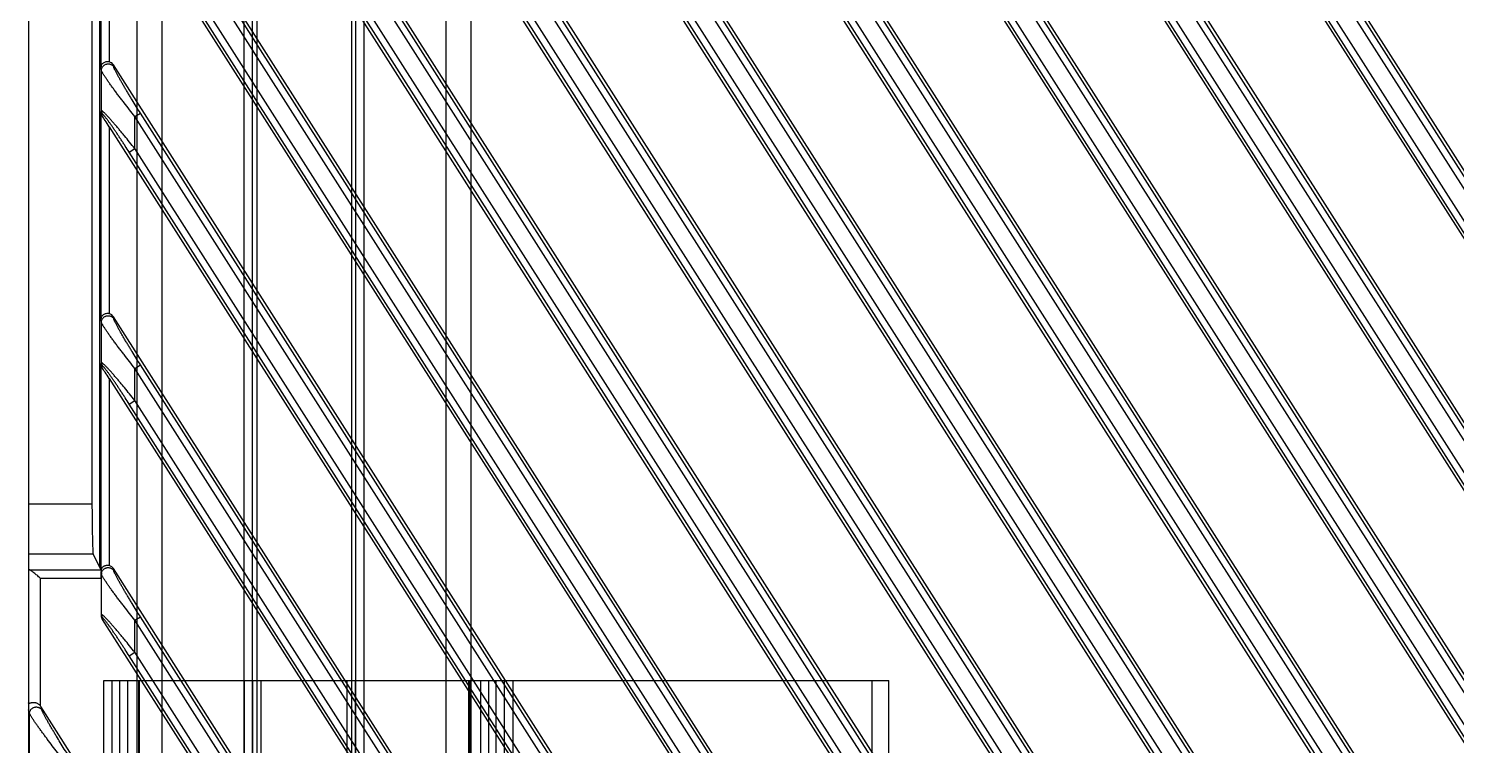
# Model space of a CAD drawing. Header units: millimetres. Extents: x 620 to 19791, y 2539 to 6969.
# Drawn here: x 14027 to 14112.4, y 3883.5 to 3926.4 of the extents above; entities that cross this region are included whole.
import ezdxf

# ---------------------------------------------------------------- set-up
doc = ezdxf.new("R2010")
doc.units = ezdxf.units.MM
doc.layers.add('02___PRT_ALL_AXES', color=7, linetype='Continuous')

# ---------------------------------------------------------------- blocks, each defined once
blk = doc.blocks.new('DTGFH')
at = {"color": 7, "linetype": 'Continuous'}
for p, q in [((8801.048, 4441.2), (8801.048, 4104.2)), ((8962.242, 4104.4), (8801.783, 4356.27)), ((8960.687, 4105.752), (8803.1, 4353.114)), ((8961.023, 4105.966), (8803.436, 4353.328)), ((8801.748, 4352.23), (8959.633, 4104.4)), ((8959.13, 4105.537), (8802.764, 4350.984)), ((8959.466, 4105.752), (8803.1, 4351.198)), ((8952.638, 4104.4), (8801.783, 4341.195)), ((8951.083, 4105.752), (8803.1, 4338.038)), ((8951.419, 4105.966), (8803.436, 4338.252)), ((8949.526, 4105.537), (8802.764, 4335.908)), ((8949.862, 4105.752), (8803.1, 4336.122)), ((8805.883, 4330.665), (8950.029, 4104.4)), ((8943.033, 4104.4), (8806.131, 4319.294)), ((8941.815, 4105.966), (8807.745, 4316.412)), ((8805.883, 4315.589), (8937.791, 4108.534)), ((8941.479, 4105.752), (8807.409, 4316.198)), ((8939.922, 4105.537), (8807.073, 4314.068)), ((8940.258, 4105.752), (8807.409, 4314.282)), ((8930.715, 4108.661), (8806.131, 4304.219)), ((8929.129, 4110.061), (8807.409, 4301.123)), ((8929.465, 4110.275), (8807.745, 4301.337)), ((8805.883, 4300.514), (8928.187, 4108.534)), ((8807.409, 4299.207), (8927.908, 4110.061)), ((8807.073, 4298.993), (8927.572, 4109.847)), ((8802.348, 4290.987), (8918.583, 4108.534)), ((8921.111, 4108.661), (8804.868, 4291.125)), ((8919.861, 4110.275), (8805.501, 4289.785)), ((8803.608, 4289.357), (8917.968, 4109.847)), ((8803.944, 4289.571), (8918.304, 4110.061)), ((8919.525, 4110.061), (8805.165, 4289.571)), ((8911.507, 4108.661), (8801.783, 4280.893)), ((8910.257, 4110.275), (8803.436, 4277.951)), ((8909.921, 4110.061), (8803.1, 4277.737)), ((8801.748, 4276.853), (8908.979, 4108.534)), ((8802.764, 4275.607), (8908.364, 4109.847)), ((8803.1, 4275.821), (8908.7, 4110.061)), ((8901.903, 4108.661), (8801.783, 4265.818)), ((8900.317, 4110.061), (8803.1, 4262.661)), ((8900.653, 4110.275), (8803.436, 4262.875)), ((8801.748, 4261.777), (8899.375, 4108.534)), ((8803.1, 4260.745), (8899.096, 4110.061)), ((8802.764, 4260.531), (8898.76, 4109.847)), ((8895.013, 4104.4), (8801.783, 4250.742)), ((8893.458, 4105.752), (8803.1, 4247.586)), ((8893.794, 4105.966), (8803.436, 4247.8)), ((8801.748, 4246.702), (8892.405, 4104.4)), ((8891.901, 4105.537), (8802.764, 4245.456)), ((8892.238, 4105.752), (8803.1, 4245.67)), ((8805.883, 4238.775), (8805.883, 4229.019)), ((8805.296, 4238.102), (8805.296, 4198.799)), ((8805.383, 4238.275), (8805.383, 4228.722)), ((8804.846, 4234.353), (8804.846, 4202.547)), ((8805.41, 4228.51), (8805.383, 4228.722)), ((8805.41, 4226.087), (8805.41, 4228.51)), ((8806.146, 4228.724), (8806.131, 4228.842)), ((8885.409, 4104.4), (8806.131, 4228.842)), ((8805.383, 4225.96), (8805.41, 4226.087)), ((8805.383, 4225.96), (8805.383, 4213.647)), ((8805.452, 4225.773), (8805.474, 4225.873)), ((8807.409, 4225.746), (8807.745, 4225.96)), ((8807.409, 4223.83), (8807.409, 4225.746)), ((8883.854, 4105.752), (8807.409, 4225.746)), ((8884.19, 4105.966), (8807.745, 4225.96)), ((8805.883, 4225.137), (8805.883, 4213.943)), ((8805.883, 4225.137), (8882.8, 4104.4)), ((8807.073, 4223.616), (8807.409, 4223.83)), ((8882.297, 4105.537), (8807.073, 4223.616)), ((8882.633, 4105.752), (8807.409, 4223.83)), ((8805.41, 4213.435), (8805.383, 4213.647)), ((8806.146, 4213.649), (8806.131, 4213.767)), ((8875.805, 4104.4), (8806.131, 4213.767)), ((8805.41, 4211.011), (8805.41, 4213.435)), ((8805.383, 4210.885), (8805.41, 4211.011)), ((8805.383, 4210.885), (8805.383, 4198.625)), ((8805.452, 4210.697), (8805.474, 4210.797)), ((8807.409, 4210.671), (8807.745, 4210.885)), ((8807.409, 4208.755), (8807.409, 4210.671)), ((8874.25, 4105.752), (8807.409, 4210.671)), ((8874.586, 4105.966), (8807.745, 4210.885)), ((8805.883, 4210.062), (8805.883, 4198.868)), ((8805.883, 4210.062), (8873.196, 4104.4)), ((8807.073, 4208.54), (8807.409, 4208.755)), ((8872.693, 4105.537), (8807.073, 4208.54)), ((8873.029, 4105.752), (8807.409, 4208.755)), ((8804.846, 4202.547), (8801.048, 4202.547)), ((8804.92, 4199.551), (8801.048, 4199.551)), ((8804.92, 4199.551), (8805.383, 4198.625)), ((8801.086, 4198.624), (8805.383, 4198.624)), ((8805.383, 4198.624), (8805.383, 4198.625)), ((8805.391, 4198.509), (8805.41, 4198.36)), ((8805.41, 4195.936), (8805.41, 4198.36)), ((8806.146, 4198.574), (8806.131, 4198.691)), ((8866.201, 4104.4), (8806.131, 4198.691)), ((8801.748, 4198.125), (8801.748, 4190.488)), ((8801.748, 4198.125), (8805.396, 4198.125)), ((8805.396, 4198.125), (8805.396, 4195.869)), ((8805.41, 4195.936), (8805.396, 4195.869)), ((8805.474, 4195.722), (8805.459, 4195.652)), ((8807.409, 4195.595), (8807.745, 4195.809)), ((8864.982, 4105.966), (8807.745, 4195.809)), ((8805.459, 4195.652), (8863.592, 4104.4)), ((8807.409, 4193.679), (8807.409, 4195.595)), ((8864.646, 4105.752), (8807.409, 4195.595)), ((8807.073, 4193.465), (8807.409, 4193.679)), ((8863.089, 4105.537), (8807.073, 4193.465)), ((8863.425, 4105.752), (8807.409, 4193.679)), ((8801.107, 4190.024), (8801.048, 4190.227)), ((8801.107, 4187.632), (8801.107, 4190.024)), ((8836.786, 4135.497), (8801.783, 4190.441)), ((8801.842, 4190.238), (8801.783, 4190.441))]:
    blk.add_line(p, q, dxfattribs=at)
for centre in [(8805.806, 4226.088), (8805.806, 4211.013), (8805.806, 4195.937)]:
    blk.add_arc(centre, 0.396, 180.20796, 212.97411, dxfattribs=at)
for centre, major_axis, ratio, start_param, end_param in [((8805.796, 4228.621), (-0.052, 0.405), 0.97951, -1.123245, -0.349373), ((8805.883, 4225.056), (-0.499, 0.789), 0.046753, -1.496981, -0.460321), ((8805.796, 4213.545), (-0.052, 0.405), 0.97951, -1.123245, -0.349373), ((8805.883, 4209.98), (-0.499, 0.789), 0.046753, -1.496981, -0.460321), ((8804.924, 4202.547), (0, 3), 0.026186, -4.712389, -3.193953), ((8801.748, 4198.636), (0.7, 0), 0.052408, 3.141593, 3.470593), ((8805.382, 4198.125), (0, 0.5), 0.026186, -1.570796, -0.696436), ((8805.796, 4198.47), (-0.052, 0.405), 0.97951, -1.123245, -0.349373), ((8805.796, 4195.87), (0.085, 0.394), 0.992337, -4.49891, -3.92942), ((8801.45, 4190.216), (-0.117, 0.402), 0.954439, -1.274405, -1.134443)]:
    blk.add_ellipse(centre, major_axis=major_axis, ratio=ratio, start_param=start_param, end_param=end_param, dxfattribs=at)
for points, knots in [([(8805.883, 4229.019), (8805.848, 4229.027), (8805.779, 4229.035), (8805.679, 4229.025), (8805.59, 4228.996), (8805.516, 4228.954), (8805.458, 4228.903), (8805.416, 4228.846), (8805.39, 4228.785), (8805.384, 4228.743), (8805.383, 4228.722)], [0, 0, 0, 0, 0.160899, 0.314742, 0.456494, 0.584742, 0.700638, 0.806545, 0.905309, 1, 1, 1, 1]), ([(8805.41, 4228.51), (8805.41, 4228.531), (8805.414, 4228.573), (8805.429, 4228.634), (8805.455, 4228.692), (8805.489, 4228.746), (8805.532, 4228.793), (8805.582, 4228.833), (8805.637, 4228.865), (8805.697, 4228.888), (8805.76, 4228.901), (8805.825, 4228.904), (8805.888, 4228.897), (8805.95, 4228.88), (8806.008, 4228.853), (8806.062, 4228.818), (8806.108, 4228.775), (8806.134, 4228.742), (8806.146, 4228.724)], [0, 0, 0, 0, 0.061771, 0.123674, 0.185724, 0.247974, 0.310429, 0.373081, 0.435901, 0.498841, 0.561846, 0.62485, 0.687789, 0.750605, 0.813254, 0.8757, 0.937956, 1, 1, 1, 1]), ([(8807.409, 4225.746), (8807.3, 4225.884), (8807.083, 4226.158), (8806.816, 4226.502), (8806.606, 4226.776), (8806.454, 4226.977), (8806.305, 4227.176), (8806.161, 4227.37), (8806.023, 4227.559), (8805.892, 4227.741), (8805.771, 4227.914), (8805.677, 4228.051), (8805.609, 4228.153), (8805.563, 4228.224), (8805.523, 4228.289), (8805.487, 4228.348), (8805.457, 4228.4), (8805.437, 4228.439), (8805.425, 4228.466), (8805.418, 4228.483), (8805.413, 4228.497), (8805.411, 4228.506), (8805.41, 4228.51)], [0, 0, 0, 0, 0.154445, 0.30727, 0.382534, 0.456692, 0.529432, 0.600377, 0.669045, 0.734822, 0.796897, 0.854183, 0.880595, 0.905226, 0.927827, 0.94811, 0.965769, 0.980485, 0.986646, 0.991965, 0.996419, 1, 1, 1, 1]), ([(8807.745, 4225.96), (8807.661, 4226.093), (8807.493, 4226.358), (8807.286, 4226.691), (8807.124, 4226.956), (8807.005, 4227.152), (8806.888, 4227.346), (8806.774, 4227.537), (8806.664, 4227.725), (8806.559, 4227.907), (8806.46, 4228.083), (8806.382, 4228.224), (8806.324, 4228.332), (8806.285, 4228.407), (8806.249, 4228.477), (8806.217, 4228.542), (8806.19, 4228.6), (8806.171, 4228.644), (8806.16, 4228.674), (8806.153, 4228.694), (8806.149, 4228.71), (8806.146, 4228.72), (8806.146, 4228.724)], [0, 0, 0, 0, 0.147854, 0.294636, 0.367264, 0.439153, 0.510088, 0.579799, 0.647935, 0.714028, 0.777425, 0.83718, 0.86528, 0.891898, 0.916748, 0.939475, 0.959663, 0.976821, 0.984101, 0.990427, 0.995741, 1, 1, 1, 1]), ([(8805.383, 4225.96), (8805.383, 4225.944), (8805.387, 4225.911), (8805.401, 4225.863), (8805.422, 4225.816), (8805.441, 4225.787), (8805.452, 4225.773)], [0, 0, 0, 0, 0.23991, 0.484403, 0.736695, 1, 1, 1, 1]), ([(8807.409, 4223.83), (8807.306, 4223.959), (8807.1, 4224.216), (8806.841, 4224.534), (8806.634, 4224.783), (8806.482, 4224.965), (8806.332, 4225.142), (8806.185, 4225.313), (8806.065, 4225.45), (8805.972, 4225.555), (8805.905, 4225.63), (8805.84, 4225.702), (8805.778, 4225.769), (8805.719, 4225.832), (8805.663, 4225.89), (8805.611, 4225.942), (8805.564, 4225.987), (8805.522, 4226.026), (8805.491, 4226.052), (8805.469, 4226.069), (8805.455, 4226.079), (8805.443, 4226.086), (8805.433, 4226.091), (8805.425, 4226.094), (8805.42, 4226.094), (8805.417, 4226.094), (8805.415, 4226.093), (8805.412, 4226.091), (8805.41, 4226.089), (8805.41, 4226.087)], [0, 0, 0, 0, 0.163599, 0.325517, 0.405208, 0.483611, 0.560291, 0.634699, 0.706102, 0.740385, 0.773533, 0.805367, 0.835691, 0.864271, 0.890851, 0.915138, 0.936821, 0.955575, 0.97109, 0.977548, 0.983108, 0.987753, 0.991491, 0.994362, 0.995508, 0.996494, 0.997369, 0.998198, 1, 1, 1, 1]), ([(8807.073, 4223.616), (8806.995, 4223.739), (8806.877, 4223.922), (8806.719, 4224.166), (8806.6, 4224.347), (8806.482, 4224.526), (8806.364, 4224.702), (8806.247, 4224.876), (8806.132, 4225.044), (8806.037, 4225.181), (8805.962, 4225.288), (8805.907, 4225.364), (8805.854, 4225.438), (8805.802, 4225.509), (8805.752, 4225.577), (8805.704, 4225.64), (8805.658, 4225.698), (8805.617, 4225.75), (8805.579, 4225.794), (8805.55, 4225.826), (8805.529, 4225.847), (8805.516, 4225.859), (8805.505, 4225.869), (8805.495, 4225.875), (8805.488, 4225.879), (8805.483, 4225.88), (8805.48, 4225.88), (8805.478, 4225.88), (8805.476, 4225.878), (8805.475, 4225.876), (8805.474, 4225.874), (8805.474, 4225.873)], [0, 0, 0, 0, 0.15694, 0.235083, 0.312792, 0.389889, 0.466133, 0.541222, 0.614757, 0.686184, 0.720877, 0.754726, 0.78758, 0.819246, 0.849499, 0.878053, 0.90457, 0.928641, 0.949798, 0.96753, 0.974953, 0.981338, 0.986644, 0.990849, 0.993984, 0.99519, 0.9962, 0.997085, 0.997946, 0.99889, 1, 1, 1, 1]), ([(8805.883, 4213.943), (8805.848, 4213.951), (8805.779, 4213.959), (8805.679, 4213.949), (8805.59, 4213.921), (8805.516, 4213.879), (8805.458, 4213.828), (8805.416, 4213.771), (8805.39, 4213.71), (8805.384, 4213.668), (8805.383, 4213.647)], [0, 0, 0, 0, 0.160899, 0.314742, 0.456494, 0.584742, 0.700638, 0.806545, 0.905309, 1, 1, 1, 1]), ([(8805.41, 4213.435), (8805.41, 4213.456), (8805.414, 4213.498), (8805.429, 4213.559), (8805.455, 4213.617), (8805.489, 4213.67), (8805.532, 4213.718), (8805.582, 4213.758), (8805.637, 4213.79), (8805.697, 4213.812), (8805.76, 4213.825), (8805.825, 4213.828), (8805.888, 4213.821), (8805.95, 4213.804), (8806.008, 4213.778), (8806.062, 4213.743), (8806.108, 4213.7), (8806.134, 4213.667), (8806.146, 4213.649)], [0, 0, 0, 0, 0.061771, 0.123674, 0.185724, 0.247974, 0.310429, 0.373081, 0.435901, 0.498841, 0.561846, 0.62485, 0.687789, 0.750605, 0.813254, 0.8757, 0.937956, 1, 1, 1, 1]), ([(8807.745, 4210.885), (8807.661, 4211.018), (8807.493, 4211.283), (8807.286, 4211.616), (8807.124, 4211.88), (8807.005, 4212.077), (8806.888, 4212.271), (8806.774, 4212.462), (8806.664, 4212.649), (8806.559, 4212.832), (8806.46, 4213.007), (8806.382, 4213.149), (8806.324, 4213.256), (8806.285, 4213.331), (8806.249, 4213.402), (8806.217, 4213.467), (8806.19, 4213.525), (8806.171, 4213.568), (8806.16, 4213.599), (8806.153, 4213.618), (8806.149, 4213.634), (8806.146, 4213.645), (8806.146, 4213.649)], [0, 0, 0, 0, 0.147854, 0.294636, 0.367264, 0.439153, 0.510088, 0.579799, 0.647935, 0.714028, 0.777425, 0.83718, 0.86528, 0.891898, 0.916748, 0.939475, 0.959663, 0.976821, 0.984101, 0.990427, 0.995741, 1, 1, 1, 1]), ([(8807.409, 4210.671), (8807.3, 4210.808), (8807.083, 4211.083), (8806.816, 4211.427), (8806.606, 4211.7), (8806.454, 4211.902), (8806.305, 4212.101), (8806.161, 4212.295), (8806.023, 4212.484), (8805.892, 4212.666), (8805.771, 4212.838), (8805.677, 4212.975), (8805.609, 4213.078), (8805.563, 4213.148), (8805.523, 4213.213), (8805.487, 4213.273), (8805.457, 4213.325), (8805.437, 4213.364), (8805.425, 4213.391), (8805.418, 4213.408), (8805.413, 4213.422), (8805.411, 4213.431), (8805.41, 4213.435)], [0, 0, 0, 0, 0.154445, 0.30727, 0.382534, 0.456692, 0.529432, 0.600377, 0.669045, 0.734822, 0.796897, 0.854183, 0.880595, 0.905226, 0.927827, 0.94811, 0.965769, 0.980485, 0.986646, 0.991965, 0.996419, 1, 1, 1, 1]), ([(8805.383, 4210.885), (8805.383, 4210.869), (8805.387, 4210.836), (8805.401, 4210.788), (8805.422, 4210.741), (8805.441, 4210.711), (8805.452, 4210.697)], [0, 0, 0, 0, 0.23991, 0.484403, 0.736695, 1, 1, 1, 1]), ([(8807.409, 4208.755), (8807.306, 4208.884), (8807.1, 4209.141), (8806.841, 4209.458), (8806.634, 4209.708), (8806.482, 4209.89), (8806.332, 4210.067), (8806.185, 4210.238), (8806.065, 4210.375), (8805.972, 4210.48), (8805.905, 4210.555), (8805.84, 4210.626), (8805.778, 4210.694), (8805.719, 4210.756), (8805.663, 4210.814), (8805.611, 4210.866), (8805.564, 4210.912), (8805.522, 4210.95), (8805.491, 4210.977), (8805.469, 4210.994), (8805.455, 4211.004), (8805.443, 4211.011), (8805.433, 4211.016), (8805.425, 4211.019), (8805.42, 4211.019), (8805.417, 4211.019), (8805.415, 4211.018), (8805.412, 4211.016), (8805.41, 4211.013), (8805.41, 4211.011)], [0, 0, 0, 0, 0.163599, 0.325517, 0.405208, 0.483611, 0.560291, 0.634699, 0.706102, 0.740385, 0.773533, 0.805367, 0.835691, 0.864271, 0.890851, 0.915138, 0.936821, 0.955575, 0.97109, 0.977548, 0.983108, 0.987753, 0.991491, 0.994362, 0.995508, 0.996494, 0.997369, 0.998198, 1, 1, 1, 1]), ([(8807.073, 4208.54), (8806.995, 4208.663), (8806.877, 4208.847), (8806.719, 4209.091), (8806.6, 4209.272), (8806.482, 4209.451), (8806.364, 4209.627), (8806.247, 4209.8), (8806.132, 4209.969), (8806.037, 4210.106), (8805.962, 4210.212), (8805.907, 4210.289), (8805.854, 4210.363), (8805.802, 4210.434), (8805.752, 4210.502), (8805.704, 4210.565), (8805.658, 4210.623), (8805.617, 4210.674), (8805.579, 4210.719), (8805.55, 4210.751), (8805.529, 4210.772), (8805.516, 4210.784), (8805.505, 4210.793), (8805.495, 4210.8), (8805.488, 4210.804), (8805.483, 4210.805), (8805.48, 4210.805), (8805.478, 4210.804), (8805.476, 4210.803), (8805.475, 4210.8), (8805.474, 4210.798), (8805.474, 4210.797)], [0, 0, 0, 0, 0.15694, 0.235083, 0.312792, 0.389889, 0.466133, 0.541222, 0.614757, 0.686184, 0.720877, 0.754726, 0.78758, 0.819246, 0.849499, 0.878053, 0.90457, 0.928641, 0.949798, 0.96753, 0.974953, 0.981338, 0.986644, 0.990849, 0.993984, 0.99519, 0.9962, 0.997085, 0.997946, 0.99889, 1, 1, 1, 1]), ([(8801.748, 4198.125), (8801.716, 4198.153), (8801.652, 4198.207), (8801.556, 4198.287), (8801.462, 4198.365), (8801.372, 4198.438), (8801.299, 4198.495), (8801.244, 4198.536), (8801.206, 4198.563), (8801.171, 4198.586), (8801.143, 4198.602), (8801.123, 4198.612), (8801.11, 4198.618), (8801.097, 4198.622), (8801.09, 4198.624), (8801.086, 4198.624)], [0, 0, 0, 0, 0.152678, 0.303619, 0.450743, 0.591561, 0.722626, 0.783052, 0.839064, 0.889738, 0.93406, 0.953523, 0.971039, 0.986537, 1, 1, 1, 1]), ([(8805.383, 4198.624), (8805.383, 4198.624), (8805.384, 4198.624), (8805.385, 4198.624), (8805.386, 4198.623), (8805.388, 4198.622), (8805.389, 4198.622), (8805.39, 4198.621)], [0, 0, 0, 0, 0.066209, 0.157985, 0.394508, 0.671959, 1, 1, 1, 1]), ([(8805.387, 4198.624), (8805.387, 4198.624), (8805.388, 4198.623), (8805.388, 4198.622), (8805.389, 4198.62), (8805.389, 4198.619), (8805.389, 4198.618)], [0, 0, 0, 0, 0.167711, 0.388179, 0.668062, 1, 1, 1, 1]), ([(8805.883, 4198.868), (8805.852, 4198.875), (8805.789, 4198.883), (8805.698, 4198.877), (8805.627, 4198.858), (8805.576, 4198.837), (8805.532, 4198.813), (8805.485, 4198.778), (8805.446, 4198.737), (8805.422, 4198.702), (8805.408, 4198.675), (8805.397, 4198.648), (8805.391, 4198.63), (8805.389, 4198.62)], [0, 0, 0, 0, 0.156834, 0.308027, 0.44919, 0.515423, 0.578674, 0.696574, 0.804666, 0.855721, 0.904907, 0.952676, 1, 1, 1, 1]), ([(8805.389, 4198.618), (8805.39, 4198.616), (8805.39, 4198.611), (8805.39, 4198.602), (8805.391, 4198.591), (8805.391, 4198.579), (8805.39, 4198.564), (8805.39, 4198.54), (8805.39, 4198.522), (8805.391, 4198.509)], [0, 0, 0, 0, 0.060347, 0.13986, 0.238437, 0.355663, 0.491062, 0.644058, 1, 1, 1, 1]), ([(8805.41, 4198.36), (8805.41, 4198.38), (8805.414, 4198.422), (8805.429, 4198.484), (8805.455, 4198.542), (8805.489, 4198.595), (8805.532, 4198.642), (8805.582, 4198.682), (8805.637, 4198.714), (8805.697, 4198.737), (8805.76, 4198.75), (8805.825, 4198.753), (8805.888, 4198.746), (8805.95, 4198.729), (8806.008, 4198.703), (8806.062, 4198.668), (8806.108, 4198.624), (8806.134, 4198.591), (8806.146, 4198.574)], [0, 0, 0, 0, 0.061771, 0.123674, 0.185724, 0.247974, 0.310429, 0.373081, 0.435901, 0.498841, 0.561846, 0.62485, 0.687789, 0.750605, 0.813254, 0.8757, 0.937956, 1, 1, 1, 1]), ([(8807.409, 4195.595), (8807.3, 4195.733), (8807.083, 4196.007), (8806.816, 4196.352), (8806.606, 4196.625), (8806.454, 4196.827), (8806.305, 4197.025), (8806.161, 4197.219), (8806.023, 4197.408), (8805.892, 4197.59), (8805.771, 4197.763), (8805.677, 4197.9), (8805.609, 4198.003), (8805.563, 4198.073), (8805.523, 4198.138), (8805.487, 4198.197), (8805.457, 4198.249), (8805.437, 4198.288), (8805.425, 4198.315), (8805.418, 4198.332), (8805.413, 4198.347), (8805.411, 4198.355), (8805.41, 4198.36)], [0, 0, 0, 0, 0.154445, 0.30727, 0.382534, 0.456692, 0.529432, 0.600377, 0.669045, 0.734822, 0.796897, 0.854183, 0.880595, 0.905226, 0.927827, 0.94811, 0.965769, 0.980485, 0.986646, 0.991965, 0.996419, 1, 1, 1, 1]), ([(8807.745, 4195.809), (8807.661, 4195.942), (8807.493, 4196.208), (8807.286, 4196.54), (8807.124, 4196.805), (8807.005, 4197.001), (8806.888, 4197.195), (8806.774, 4197.387), (8806.664, 4197.574), (8806.559, 4197.757), (8806.46, 4197.932), (8806.382, 4198.073), (8806.324, 4198.181), (8806.285, 4198.256), (8806.249, 4198.326), (8806.217, 4198.391), (8806.19, 4198.449), (8806.171, 4198.493), (8806.16, 4198.524), (8806.153, 4198.543), (8806.149, 4198.559), (8806.146, 4198.569), (8806.146, 4198.574)], [0, 0, 0, 0, 0.147854, 0.294636, 0.367264, 0.439153, 0.510088, 0.579799, 0.647935, 0.714028, 0.777425, 0.83718, 0.86528, 0.891898, 0.916748, 0.939475, 0.959663, 0.976821, 0.984101, 0.990427, 0.995741, 1, 1, 1, 1]), ([(8807.409, 4193.679), (8807.306, 4193.809), (8807.1, 4194.065), (8806.841, 4194.383), (8806.634, 4194.632), (8806.482, 4194.814), (8806.332, 4194.992), (8806.185, 4195.162), (8806.065, 4195.3), (8805.972, 4195.405), (8805.905, 4195.479), (8805.84, 4195.551), (8805.778, 4195.618), (8805.719, 4195.681), (8805.663, 4195.739), (8805.611, 4195.791), (8805.564, 4195.837), (8805.522, 4195.875), (8805.491, 4195.902), (8805.469, 4195.919), (8805.455, 4195.928), (8805.443, 4195.936), (8805.433, 4195.941), (8805.425, 4195.943), (8805.42, 4195.944), (8805.417, 4195.943), (8805.415, 4195.943), (8805.412, 4195.94), (8805.41, 4195.938), (8805.41, 4195.936)], [0, 0, 0, 0, 0.163599, 0.325517, 0.405208, 0.483611, 0.560291, 0.634699, 0.706102, 0.740385, 0.773533, 0.805367, 0.835691, 0.864271, 0.890851, 0.915138, 0.936821, 0.955575, 0.97109, 0.977548, 0.983108, 0.987753, 0.991491, 0.994362, 0.995508, 0.996494, 0.997369, 0.998198, 1, 1, 1, 1]), ([(8807.073, 4193.465), (8806.995, 4193.588), (8806.877, 4193.772), (8806.719, 4194.015), (8806.6, 4194.196), (8806.482, 4194.375), (8806.364, 4194.552), (8806.247, 4194.725), (8806.132, 4194.893), (8806.037, 4195.031), (8805.962, 4195.137), (8805.907, 4195.214), (8805.854, 4195.288), (8805.802, 4195.359), (8805.752, 4195.426), (8805.704, 4195.489), (8805.658, 4195.547), (8805.617, 4195.599), (8805.579, 4195.644), (8805.55, 4195.676), (8805.529, 4195.696), (8805.516, 4195.709), (8805.505, 4195.718), (8805.495, 4195.725), (8805.488, 4195.728), (8805.483, 4195.729), (8805.48, 4195.73), (8805.478, 4195.729), (8805.476, 4195.727), (8805.475, 4195.725), (8805.474, 4195.723), (8805.474, 4195.722)], [0, 0, 0, 0, 0.15694, 0.235083, 0.312792, 0.389889, 0.466133, 0.541222, 0.614757, 0.686184, 0.720877, 0.754726, 0.78758, 0.819246, 0.849499, 0.878053, 0.90457, 0.928641, 0.949798, 0.96753, 0.974953, 0.981338, 0.986644, 0.990849, 0.993984, 0.99519, 0.9962, 0.997085, 0.997946, 0.99889, 1, 1, 1, 1]), ([(8801.748, 4190.488), (8801.733, 4190.506), (8801.699, 4190.54), (8801.64, 4190.583), (8801.578, 4190.616), (8801.512, 4190.64), (8801.447, 4190.655), (8801.384, 4190.663), (8801.325, 4190.663), (8801.27, 4190.659), (8801.227, 4190.652), (8801.196, 4190.645), (8801.169, 4190.638), (8801.144, 4190.631), (8801.121, 4190.624), (8801.106, 4190.62), (8801.092, 4190.616), (8801.081, 4190.615), (8801.071, 4190.615), (8801.062, 4190.617), (8801.055, 4190.624), (8801.051, 4190.632), (8801.049, 4190.644), (8801.048, 4190.652), (8801.048, 4190.657)], [0, 0, 0, 0, 0.092092, 0.18383, 0.274482, 0.363041, 0.448376, 0.529457, 0.605459, 0.675766, 0.739913, 0.769539, 0.797439, 0.847676, 0.869774, 0.889641, 0.907107, 0.922074, 0.934647, 0.945489, 0.956057, 0.968087, 0.982675, 1, 1, 1, 1]), ([(8801.107, 4190.024), (8801.108, 4190.045), (8801.112, 4190.085), (8801.129, 4190.145), (8801.155, 4190.201), (8801.19, 4190.253), (8801.233, 4190.299), (8801.283, 4190.339), (8801.339, 4190.37), (8801.399, 4190.392), (8801.461, 4190.405), (8801.525, 4190.409), (8801.588, 4190.403), (8801.649, 4190.387), (8801.706, 4190.362), (8801.759, 4190.328), (8801.805, 4190.287), (8801.831, 4190.255), (8801.842, 4190.238)], [0, 0, 0, 0, 0.061113, 0.122614, 0.184534, 0.246921, 0.309743, 0.372936, 0.436398, 0.5, 0.563602, 0.627064, 0.690257, 0.753079, 0.815466, 0.877386, 0.938887, 1, 1, 1, 1]), ([(8803.1, 4187.284), (8802.993, 4187.418), (8802.783, 4187.685), (8802.473, 4188.084), (8802.221, 4188.414), (8802.025, 4188.674), (8801.885, 4188.863), (8801.749, 4189.048), (8801.62, 4189.227), (8801.5, 4189.397), (8801.389, 4189.557), (8801.305, 4189.683), (8801.245, 4189.776), (8801.206, 4189.838), (8801.173, 4189.895), (8801.145, 4189.944), (8801.126, 4189.981), (8801.114, 4190.007), (8801.109, 4190.019), (8801.107, 4190.024)], [0, 0, 0, 0, 0.151037, 0.300586, 0.447016, 0.518439, 0.588237, 0.655992, 0.721178, 0.783101, 0.840848, 0.893205, 0.916879, 0.938573, 0.958018, 0.974928, 0.989013, 0.994909, 1, 1, 1, 1]), ([(8803.436, 4187.498), (8803.353, 4187.628), (8803.19, 4187.886), (8802.949, 4188.274), (8802.753, 4188.595), (8802.6, 4188.849), (8802.489, 4189.035), (8802.381, 4189.219), (8802.277, 4189.398), (8802.178, 4189.571), (8802.087, 4189.736), (8802.016, 4189.867), (8801.965, 4189.966), (8801.931, 4190.033), (8801.901, 4190.094), (8801.876, 4190.149), (8801.858, 4190.191), (8801.848, 4190.219), (8801.844, 4190.232), (8801.842, 4190.238)], [0, 0, 0, 0, 0.145071, 0.289149, 0.431131, 0.500908, 0.569567, 0.636803, 0.702211, 0.76523, 0.825074, 0.880596, 0.906233, 0.930094, 0.951832, 0.971044, 0.987264, 0.994099, 1, 1, 1, 1])]:
    blk.add_open_spline(points, degree=3, knots=knots, dxfattribs=at)
blk = doc.blocks.new('*U116')
blk.add_blockref('DTGFH', (-9101.048, -4276.2))
blk = doc.blocks.new('*U117')
at = {"color": 0, "linetype": 'ByBlock', "lineweight": -2, "transparency": 16777216}
blk.add_blockref('*U116', (0, 0), dxfattribs=at)
blk = doc.blocks.new('ryfhgjmb')
at = {"color": 30, "linetype": 'Continuous', "true_color": 0xf26722}
for p, q in [((6005.128, 3342.431), (7001.628, 3342.431)), ((6005.128, 3340.931), (7001.628, 3340.931)), ((6058.086, 3336.031), (6969.27, 3336.031)), ((6058.471, 3335.531), (6968.885, 3335.531)), ((6058.471, 3329.331), (6968.885, 3329.331)), ((6058.086, 3328.831), (6969.27, 3328.831)), ((6005.128, 3323.931), (7001.628, 3323.931)), ((6005.128, 3322.431), (7001.628, 3322.431))]:
    blk.add_line(p, q, dxfattribs=at)
at = {"layer": '02___PRT_ALL_AXES', "color": 30, "linetype": 'Continuous', "true_color": 0xf26722}
for p, q in [((6968.718, 3335.271), (6027.638, 3335.271)), ((6968.718, 3329.592), (6027.638, 3329.592))]:
    blk.add_line(p, q, dxfattribs=at)
blk = doc.blocks.new('ERTFHGJ')
at = {"color": 40, "linetype": 'Continuous', "true_color": 0xf8d731}
for p, q in [((8878.457, 3617.77), (8878.457, 3696.77)), ((8925.457, 3696.77), (8878.457, 3696.77)), ((8879.457, 3617.77), (8879.457, 3696.77)), ((8900.957, 3696.77), (8900.957, 3617.77)), ((8901.457, 3617.77), (8901.457, 3696.77)), ((8901.957, 3617.77), (8901.957, 3696.77)), ((8902.402, 3617.77), (8902.402, 3696.77)), ((8902.874, 3617.77), (8902.874, 3696.77)), ((8903.457, 3617.77), (8903.457, 3696.77)), ((8903.537, 3696.77), (8903.537, 3617.77)), ((8903.598, 3617.77), (8903.598, 3696.77)), ((8909.882, 3696.77), (8909.882, 3617.77)), ((8910.382, 3617.77), (8910.382, 3696.77)), ((8910.882, 3690.641), (8910.882, 3696.77)), ((8916.032, 3690.641), (8916.032, 3696.77)), ((8916.532, 3617.77), (8916.532, 3696.77)), ((8917.032, 3617.77), (8917.032, 3696.77)), ((8923.315, 3617.77), (8923.315, 3696.77)), ((8923.377, 3696.77), (8923.377, 3617.77)), ((8923.457, 3617.77), (8923.457, 3696.77)), ((8924.039, 3696.77), (8924.039, 3617.77)), ((8924.511, 3696.77), (8924.511, 3617.77)), ((8924.957, 3617.77), (8924.957, 3696.77)), ((8925.457, 3617.77), (8925.457, 3696.77)), ((8910.882, 3685.9), (8910.882, 3628.641)), ((8916.032, 3628.641), (8916.032, 3685.9)), ((8892.957, 3661.52), (8887.957, 3661.52)), ((8887.957, 3653.02), (8892.957, 3653.02)), ((8910.882, 3617.77), (8910.882, 3623.9)), ((8916.032, 3617.77), (8916.032, 3623.9)), ((8925.457, 3617.77), (8878.457, 3617.77))]:
    blk.add_line(p, q, dxfattribs=at)
for centre in [(8913.457, 3688.27), (8913.457, 3626.27)]:
    blk.add_circle(centre, 2.7, dxfattribs=at)
for centre, radius, start, end in [((8913.457, 3688.27), 3.5, 42.63239, 137.36761), ((8913.457, 3688.27), 3.5, 222.63239, 317.36761), ((8887.957, 3657.27), 4.25, 90, 270), ((8892.957, 3657.27), 4.25, 270, 90), ((8913.457, 3626.27), 3.5, 42.63239, 137.36761), ((8913.457, 3626.27), 3.5, 222.63239, 317.36761)]:
    blk.add_arc(centre, radius, start, end, dxfattribs=at)
for points, knots in [([(8910.387, 3688.27), (8910.387, 3688.375), (8910.388, 3688.583), (8910.395, 3688.895), (8910.413, 3689.203), (8910.446, 3689.508), (8910.5, 3689.808), (8910.568, 3690.054), (8910.639, 3690.245), (8910.704, 3690.385), (8910.783, 3690.519), (8910.846, 3690.602), (8910.882, 3690.641)], [0, 0, 0, 0, 0.127092, 0.253318, 0.378322, 0.502266, 0.625619, 0.749056, 0.811111, 0.873552, 0.936512, 1, 1, 1, 1]), ([(8916.032, 3690.641), (8916.067, 3690.602), (8916.131, 3690.519), (8916.209, 3690.385), (8916.274, 3690.245), (8916.346, 3690.054), (8916.413, 3689.808), (8916.467, 3689.508), (8916.5, 3689.203), (8916.518, 3688.895), (8916.526, 3688.583), (8916.527, 3688.375), (8916.527, 3688.27)], [0, 0, 0, 0, 0.063487, 0.126447, 0.188887, 0.250942, 0.37438, 0.497732, 0.621676, 0.746681, 0.872907, 1, 1, 1, 1]), ([(8910.882, 3685.9), (8910.846, 3685.938), (8910.783, 3686.021), (8910.704, 3686.156), (8910.639, 3686.296), (8910.567, 3686.487), (8910.5, 3686.733), (8910.446, 3687.033), (8910.413, 3687.338), (8910.395, 3687.646), (8910.388, 3687.957), (8910.387, 3688.166), (8910.387, 3688.27)], [0, 0, 0, 0, 0.063495, 0.126469, 0.188905, 0.250963, 0.374396, 0.497744, 0.621683, 0.746682, 0.87291, 1, 1, 1, 1]), ([(8916.527, 3688.27), (8916.527, 3688.166), (8916.526, 3687.957), (8916.518, 3687.646), (8916.5, 3687.338), (8916.467, 3687.033), (8916.413, 3686.733), (8916.346, 3686.487), (8916.274, 3686.296), (8916.209, 3686.156), (8916.131, 3686.021), (8916.067, 3685.938), (8916.032, 3685.9)], [0, 0, 0, 0, 0.127092, 0.253319, 0.378323, 0.502267, 0.62562, 0.749057, 0.811112, 0.873553, 0.936512, 1, 1, 1, 1]), ([(8910.387, 3626.27), (8910.387, 3626.375), (8910.388, 3626.583), (8910.395, 3626.895), (8910.413, 3627.203), (8910.446, 3627.508), (8910.5, 3627.808), (8910.568, 3628.054), (8910.639, 3628.245), (8910.704, 3628.385), (8910.783, 3628.519), (8910.846, 3628.602), (8910.882, 3628.641)], [0, 0, 0, 0, 0.127092, 0.253318, 0.378322, 0.502266, 0.625619, 0.749056, 0.811111, 0.873552, 0.936512, 1, 1, 1, 1]), ([(8916.032, 3628.641), (8916.067, 3628.602), (8916.131, 3628.519), (8916.209, 3628.385), (8916.274, 3628.245), (8916.346, 3628.054), (8916.413, 3627.808), (8916.467, 3627.508), (8916.5, 3627.203), (8916.518, 3626.895), (8916.526, 3626.583), (8916.527, 3626.375), (8916.527, 3626.27)], [0, 0, 0, 0, 0.063487, 0.126447, 0.188887, 0.250942, 0.37438, 0.497732, 0.621676, 0.746681, 0.872907, 1, 1, 1, 1]), ([(8910.882, 3623.9), (8910.846, 3623.938), (8910.783, 3624.021), (8910.704, 3624.156), (8910.639, 3624.296), (8910.567, 3624.487), (8910.5, 3624.733), (8910.446, 3625.033), (8910.413, 3625.338), (8910.395, 3625.646), (8910.388, 3625.957), (8910.387, 3626.166), (8910.387, 3626.27)], [0, 0, 0, 0, 0.063495, 0.126469, 0.188905, 0.250963, 0.374396, 0.497744, 0.621683, 0.746682, 0.87291, 1, 1, 1, 1]), ([(8916.527, 3626.27), (8916.527, 3626.166), (8916.526, 3625.957), (8916.518, 3625.646), (8916.5, 3625.338), (8916.467, 3625.033), (8916.413, 3624.733), (8916.346, 3624.487), (8916.274, 3624.296), (8916.209, 3624.156), (8916.131, 3624.021), (8916.067, 3623.938), (8916.032, 3623.9)], [0, 0, 0, 0, 0.127092, 0.253319, 0.378323, 0.502267, 0.62562, 0.749057, 0.811112, 0.873553, 0.936512, 1, 1, 1, 1])]:
    blk.add_open_spline(points, degree=3, knots=knots, dxfattribs=at)
blk = doc.blocks.new('ryfh')
at = {"rotation": 90}
blk.add_blockref('ryfhgjmb', (11616.058, -2205.714), dxfattribs=at)
at = {"xscale": -1}
blk.add_blockref('ERTFHGJ', (17197.083, 190.944), dxfattribs=at)

msp = doc.modelspace()

# ---------------------------------------------------------------- block references
for name, p in [('*U117', (14326.96016, 3971.56341)), ('ryfh', (5759.83352, -0.35097))]:
    msp.add_blockref(name, p)

doc.saveas('drawing.dxf')
